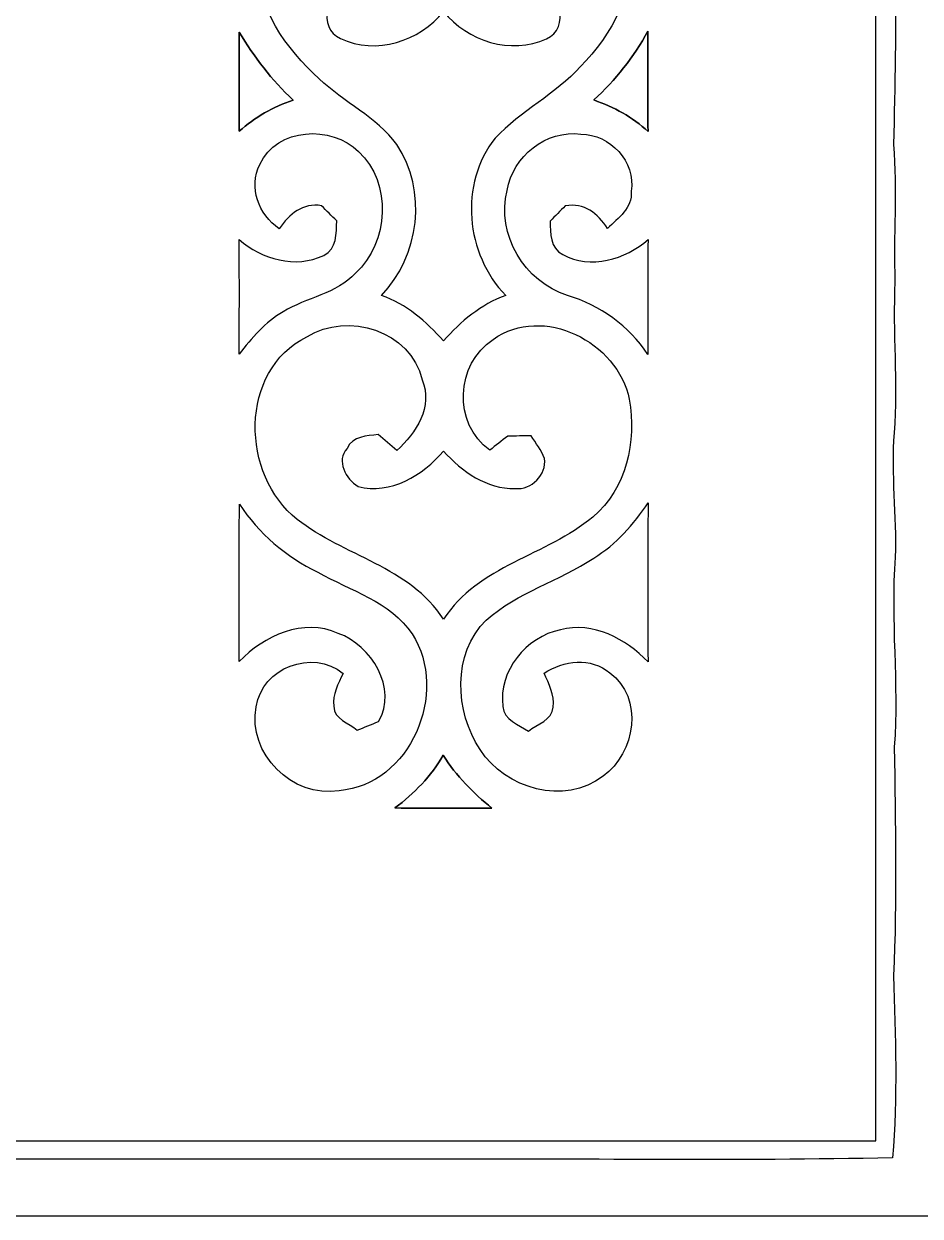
# Model space of a CAD drawing. Header units: centimetres. Extents: x -10.6 to 10.6, y -12.7 to 12.7.
# Drawn here: x -3.88 to 0.95, y -12.3 to -5.87 of the extents above; entities that cross this region are included whole.
import ezdxf

# ---------------------------------------------------------------- set-up
doc = ezdxf.new("R2010")
doc.units = ezdxf.units.CM
doc.header["$MEASUREMENT"] = 0
doc.layers.add('Camada 1', color=7, linetype='Continuous')

msp = doc.modelspace()

# ---------------------------------------------------------------- linework, layer by layer
at = {"layer": 'Camada 1', "color": 156}
for points, knots in [([(-3.39724, 12.67918), (-3.36656, 12.69717), (-3.33657, 12.69505), (-3.30694, 12.67248), (-3.30694, 12.67248), (-1.51377, 11.66636), (0.28081, 10.6627), (2.07432, 9.65764), (2.07432, 9.65764), (2.65818, 9.32602), (3.2512, 9.00782), (3.82975, 8.66775), (3.82975, 8.66775), (3.84281, 8.5471), (3.83363, 8.42504), (3.83575, 8.30367), (3.83575, 8.30367), (3.47768, 8.30438), (3.11962, 8.30367), (2.76153, 8.30403), (2.76153, 8.30403), (2.76224, 2.60667), (2.75872, -3.09068), (2.76331, -8.78804), (2.76331, -8.78804), (2.90371, -8.78804), (3.06882, -8.86989), (3.05893, -9.03216), (3.05893, -9.03216), (3.0667, -10.12189), (3.05964, -11.21197), (3.06246, -12.30171), (3.06246, -12.30171), (-1.22061, -12.30066), (-5.50367, -12.30312), (-9.7864, -12.30066), (-9.7864, -12.30066), (-9.78605, -11.26949), (-9.78534, -10.23866), (-9.78675, -9.2075), (-9.78675, -9.2075), (-9.785, -9.10201), (-9.79663, -8.9863), (-9.7356, -8.89387), (-9.7356, -8.89387), (-9.67846, -8.80886), (-9.56627, -8.80356), (-9.47561, -8.78628), (-9.47561, -8.78628), (-9.47314, -3.08963), (-9.47243, 2.60702), (-9.47596, 8.30367), (-9.47596, 8.30367), (-9.8358, 8.30438), (-10.19563, 8.30297), (-10.55581, 8.30473), (-10.55581, 8.30473), (-10.55511, 8.42821), (-10.55546, 8.55168), (-10.55404, 8.67515), (-10.55404, 8.67515), (-8.16574, 10.00478), (-5.78414, 11.34709), (-3.39724, 12.67918)], [0, 0, 0, 0, 0.0588235, 0.0588235, 0.0588235, 0.0588235, 0.1176471, 0.1176471, 0.1176471, 0.1176471, 0.1764706, 0.1764706, 0.1764706, 0.1764706, 0.2352941, 0.2352941, 0.2352941, 0.2352941, 0.2941176, 0.2941176, 0.2941176, 0.2941176, 0.3529412, 0.3529412, 0.3529412, 0.3529412, 0.4117647, 0.4117647, 0.4117647, 0.4117647, 0.4705882, 0.4705882, 0.4705882, 0.4705882, 0.5294118, 0.5294118, 0.5294118, 0.5294118, 0.5882353, 0.5882353, 0.5882353, 0.5882353, 0.6470588, 0.6470588, 0.6470588, 0.6470588, 0.7058824, 0.7058824, 0.7058824, 0.7058824, 0.7647059, 0.7647059, 0.7647059, 0.7647059, 0.8235294, 0.8235294, 0.8235294, 0.8235294, 0.8823529, 0.8823529, 0.8823529, 0.8823529, 1, 1, 1, 1]), ([(-7.5251, 7.98159), (-7.5251, 7.98159), (-7.5251, 7.98159), (-7.5251, 7.98159), (-7.5251, 7.98159), (-7.54732, 7.9068), (-7.51981, 7.87576), (-7.4429, 7.88775), (-7.4429, 7.88775), (-4.72475, 7.88351), (-2.00625, 7.88846), (0.71191, 7.88563), (0.71191, 7.88563), (0.71049, 1.29117), (0.71225, -5.30294), (0.7112, -11.89708), (0.7112, -11.89708), (-1.99565, -11.89708), (-4.70252, -11.89708), (-7.40903, -11.89708), (-7.40903, -11.89708), (-7.45137, -11.89743), (-7.49299, -11.90166), (-7.53463, -11.90941), (-7.53463, -11.90941), (-7.55967, -12.01454), (-7.43654, -11.98915), (-7.37622, -11.9969), (-7.37622, -11.9969), (-5.49451, -11.9962), (-3.6128, -11.9969), (-1.73107, -11.99656), (-1.73107, -11.99656), (-0.88688, -11.99161), (-0.04268, -12.00714), (0.80115, -11.98845), (0.80115, -11.98845), (0.82973, -11.66213), (0.81704, -11.33333), (0.8068, -11.00632), (0.8068, -11.00632), (0.82585, -10.59568), (0.81633, -10.18399), (0.81068, -9.77299), (0.81068, -9.77299), (0.83643, -9.43186), (0.78916, -9.09072), (0.81597, -8.7503), (0.81597, -8.7503), (0.82373, -8.52628), (0.79162, -8.30262), (0.81033, -8.07895), (0.81033, -8.07895), (0.83043, -7.80767), (0.80044, -7.53638), (0.81455, -7.2651), (0.81455, -7.2651), (0.80468, -7.01852), (0.82761, -6.77192), (0.80573, -6.52533), (0.80573, -6.52533), (0.82761, -5.89033), (0.81209, -5.25426), (0.81173, -4.61963), (0.81173, -4.61963), (0.82585, -4.04424), (0.7934, -3.4692), (0.81738, -2.89453), (0.81738, -2.89453), (0.79833, -2.51882), (0.83397, -2.14277), (0.80892, -1.76742), (0.80892, -1.76742), (0.81633, -1.20156), (0.81209, -0.63675), (0.80926, -0.0709), (0.80926, -0.0709), (0.83643, 0.24694), (0.78705, 0.56549), (0.81597, 0.88335), (0.81597, 0.88335), (0.79728, 1.21179), (0.83397, 1.54057), (0.80644, 1.86867), (0.80644, 1.86867), (0.81492, 2.15159), (0.81173, 2.43451), (0.81492, 2.71744), (0.81492, 2.71744), (0.78987, 2.99931), (0.82585, 3.28117), (0.81704, 3.56305), (0.81704, 3.56305), (0.82161, 4.35256), (0.80256, 5.14139), (0.81738, 5.93054), (0.81738, 5.93054), (0.82196, 6.23534), (0.78951, 6.53979), (0.81526, 6.84423), (0.81526, 6.84423), (0.81244, 7.22488), (0.80892, 7.60482), (0.80256, 7.98512), (0.80256, 7.98512), (-1.87466, 7.99218), (-4.55224, 7.98583), (-7.22982, 7.98865), (-7.22982, 7.98865), (-7.32825, 7.98829), (-7.42702, 7.99182), (-7.5251, 7.98159)], [0, 0, 0, 0, 0.0344828, 0.0344828, 0.0344828, 0.0344828, 0.0689655, 0.0689655, 0.0689655, 0.0689655, 0.1034483, 0.1034483, 0.1034483, 0.1034483, 0.137931, 0.137931, 0.137931, 0.137931, 0.1724138, 0.1724138, 0.1724138, 0.1724138, 0.2068966, 0.2068966, 0.2068966, 0.2068966, 0.2413793, 0.2413793, 0.2413793, 0.2413793, 0.2758621, 0.2758621, 0.2758621, 0.2758621, 0.3103448, 0.3103448, 0.3103448, 0.3103448, 0.3448276, 0.3448276, 0.3448276, 0.3448276, 0.3793103, 0.3793103, 0.3793103, 0.3793103, 0.4137931, 0.4137931, 0.4137931, 0.4137931, 0.4482759, 0.4482759, 0.4482759, 0.4482759, 0.4827586, 0.4827586, 0.4827586, 0.4827586, 0.5172414, 0.5172414, 0.5172414, 0.5172414, 0.5517241, 0.5517241, 0.5517241, 0.5517241, 0.5862069, 0.5862069, 0.5862069, 0.5862069, 0.6206897, 0.6206897, 0.6206897, 0.6206897, 0.6551724, 0.6551724, 0.6551724, 0.6551724, 0.6896552, 0.6896552, 0.6896552, 0.6896552, 0.7241379, 0.7241379, 0.7241379, 0.7241379, 0.7586207, 0.7586207, 0.7586207, 0.7586207, 0.7931034, 0.7931034, 0.7931034, 0.7931034, 0.8275862, 0.8275862, 0.8275862, 0.8275862, 0.862069, 0.862069, 0.862069, 0.862069, 0.8965517, 0.8965517, 0.8965517, 0.8965517, 0.9310345, 0.9310345, 0.9310345, 0.9310345, 1, 1, 1, 1]), ([(-2.60173, -5.53402), (-2.60173, -5.53402), (-2.60173, -5.53402), (-2.60173, -5.53402), (-2.60173, -5.53402), (-2.64054, -5.78943), (-2.46661, -6.0085), (-2.29059, -6.17114), (-2.29059, -6.17114), (-2.159, -6.29849), (-1.98261, -6.37611), (-1.87218, -6.52568), (-1.87218, -6.52568), (-1.70602, -6.77298), (-1.74978, -7.12716), (-1.95545, -7.33953), (-1.95545, -7.33953), (-1.82068, -7.3854), (-1.7152, -7.4803), (-1.62102, -7.58367), (-1.62102, -7.58367), (-1.52717, -7.47959), (-1.41887, -7.38681), (-1.28517, -7.33953), (-1.28517, -7.33953), (-1.50106, -7.11729), (-1.53952, -6.73593), (-1.3416, -6.49111), (-1.3416, -6.49111), (-1.20473, -6.34293), (-1.01564, -6.25544), (-0.88123, -6.10376), (-0.88123, -6.10376), (-0.71613, -5.93583), (-0.56339, -5.68819), (-0.6558, -5.44688), (-0.6558, -5.44688), (-0.73589, -5.18829), (-1.05197, -5.05283), (-1.29821, -5.15654), (-1.29821, -5.15654), (-1.48201, -5.22639), (-1.58608, -5.46064), (-1.50106, -5.64091), (-1.50106, -5.64091), (-1.46755, -5.72947), (-1.379, -5.77532), (-1.30033, -5.81695), (-1.30033, -5.81695), (-1.25165, -5.76474), (-1.21462, -5.67619), (-1.12783, -5.68995), (-1.12783, -5.68995), (-0.98777, -5.67867), (-0.93698, -5.90161), (-1.06539, -5.95488), (-1.06539, -5.95488), (-1.25764, -6.04307), (-1.49119, -5.96864), (-1.62065, -5.80672), (-1.62065, -5.80672), (-1.74871, -5.96971), (-1.98542, -6.04378), (-2.17628, -5.95347), (-2.17628, -5.95347), (-2.30328, -5.90055), (-2.25354, -5.68184), (-2.11596, -5.69029), (-2.11596, -5.69029), (-2.02706, -5.67231), (-1.99002, -5.76085), (-1.9431, -5.81695), (-1.9431, -5.81695), (-1.87006, -5.77919), (-1.78893, -5.74075), (-1.75048, -5.66278), (-1.75048, -5.66278), (-1.64711, -5.4804), (-1.75083, -5.22676), (-1.94451, -5.15513), (-1.94451, -5.15513), (-2.21826, -5.03836), (-2.57703, -5.23027), (-2.60173, -5.53402)], [0, 0, 0, 0, 0.0454545, 0.0454545, 0.0454545, 0.0454545, 0.0909091, 0.0909091, 0.0909091, 0.0909091, 0.1363636, 0.1363636, 0.1363636, 0.1363636, 0.1818182, 0.1818182, 0.1818182, 0.1818182, 0.2272727, 0.2272727, 0.2272727, 0.2272727, 0.2727273, 0.2727273, 0.2727273, 0.2727273, 0.3181818, 0.3181818, 0.3181818, 0.3181818, 0.3636364, 0.3636364, 0.3636364, 0.3636364, 0.4090909, 0.4090909, 0.4090909, 0.4090909, 0.4545455, 0.4545455, 0.4545455, 0.4545455, 0.5, 0.5, 0.5, 0.5, 0.5454545, 0.5454545, 0.5454545, 0.5454545, 0.5909091, 0.5909091, 0.5909091, 0.5909091, 0.6363636, 0.6363636, 0.6363636, 0.6363636, 0.6818182, 0.6818182, 0.6818182, 0.6818182, 0.7272727, 0.7272727, 0.7272727, 0.7272727, 0.7727273, 0.7727273, 0.7727273, 0.7727273, 0.8181818, 0.8181818, 0.8181818, 0.8181818, 0.8636364, 0.8636364, 0.8636364, 0.8636364, 0.9090909, 0.9090909, 0.9090909, 0.9090909, 1, 1, 1, 1]), ([(-2.72238, -5.91889), (-2.72238, -5.91889), (-2.72238, -5.91889), (-2.72238, -5.91889), (-2.72238, -5.91889), (-2.72238, -6.0974), (-2.72167, -6.27556), (-2.72308, -6.45407), (-2.72308, -6.45407), (-2.63913, -6.3775), (-2.53858, -6.32319), (-2.4317, -6.28543), (-2.4317, -6.28543), (-2.54706, -6.17889), (-2.64266, -6.0533), (-2.72238, -5.91889)], [0, 0, 0, 0, 0.2, 0.2, 0.2, 0.2, 0.4, 0.4, 0.4, 0.4, 0.6, 0.6, 0.6, 0.6, 1, 1, 1, 1]), ([(-0.80963, -6.28509), (-0.80963, -6.28509), (-0.80963, -6.28509), (-0.80963, -6.28509), (-0.80963, -6.28509), (-0.70238, -6.32319), (-0.60077, -6.3768), (-0.51752, -6.45583), (-0.51752, -6.45583), (-0.52, -6.2752), (-0.51929, -6.09494), (-0.51788, -5.91431), (-0.51788, -5.91431), (-0.59443, -6.05296), (-0.69356, -6.17784), (-0.80963, -6.28509)], [0, 0, 0, 0, 0.2, 0.2, 0.2, 0.2, 0.4, 0.4, 0.4, 0.4, 0.6, 0.6, 0.6, 0.6, 1, 1, 1, 1]), ([(-2.61126, -6.63222), (-2.61126, -6.63222), (-2.61126, -6.63222), (-2.61126, -6.63222), (-2.61126, -6.63222), (-2.67334, -6.75745), (-2.61866, -6.90316), (-2.50718, -6.97934), (-2.50718, -6.97934), (-2.45251, -6.90104), (-2.38054, -6.83823), (-2.27858, -6.85517), (-2.27858, -6.85517), (-2.25142, -6.88233), (-2.22425, -6.90915), (-2.19674, -6.93666), (-2.19674, -6.93666), (-2.19991, -7.0051), (-2.19357, -7.08695), (-2.26659, -7.12294), (-2.26659, -7.12294), (-2.41899, -7.19632), (-2.60068, -7.14409), (-2.72379, -7.03721), (-2.72379, -7.03721), (-2.72097, -7.24322), (-2.72167, -7.4496), (-2.72345, -7.65598), (-2.72345, -7.65598), (-2.65499, -7.5699), (-2.58268, -7.48242), (-2.48567, -7.42702), (-2.48567, -7.42702), (-2.35937, -7.34976), (-2.19886, -7.33107), (-2.09479, -7.21888), (-2.09479, -7.21888), (-1.91664, -7.05343), (-1.89583, -6.7324), (-2.07856, -6.56342), (-2.07856, -6.56342), (-2.22496, -6.41809), (-2.51919, -6.4329), (-2.61126, -6.63222)], [0, 0, 0, 0, 0.0833333, 0.0833333, 0.0833333, 0.0833333, 0.1666667, 0.1666667, 0.1666667, 0.1666667, 0.25, 0.25, 0.25, 0.25, 0.3333333, 0.3333333, 0.3333333, 0.3333333, 0.4166667, 0.4166667, 0.4166667, 0.4166667, 0.5, 0.5, 0.5, 0.5, 0.5833333, 0.5833333, 0.5833333, 0.5833333, 0.6666667, 0.6666667, 0.6666667, 0.6666667, 0.75, 0.75, 0.75, 0.75, 0.8333333, 0.8333333, 0.8333333, 0.8333333, 1, 1, 1, 1]), ([(-1.27776, -6.77228), (-1.27776, -6.77228), (-1.27776, -6.77228), (-1.27776, -6.77228), (-1.27776, -6.77228), (-1.33702, -7.0097), (-1.18356, -7.26756), (-0.95179, -7.33882), (-0.95179, -7.33882), (-0.7754, -7.39245), (-0.62089, -7.50322), (-0.51788, -7.65668), (-0.51788, -7.65668), (-0.51929, -7.44996), (-0.52034, -7.24358), (-0.51717, -7.03686), (-0.51717, -7.03686), (-0.63958, -7.14587), (-0.82761, -7.19912), (-0.97754, -7.11904), (-0.97754, -7.11904), (-1.04668, -7.08271), (-1.04245, -7.00475), (-1.04563, -6.93844), (-1.04563, -6.93844), (-1.01847, -6.91091), (-0.9913, -6.88304), (-0.96378, -6.85587), (-0.96378, -6.85587), (-0.86113, -6.83718), (-0.78916, -6.89715), (-0.73554, -6.97793), (-0.73554, -6.97793), (-0.67839, -6.92221), (-0.60077, -6.86752), (-0.60819, -6.77721), (-0.60819, -6.77721), (-0.58313, -6.61775), (-0.72214, -6.4703), (-0.87948, -6.46888), (-0.87948, -6.46888), (-1.06644, -6.44525), (-1.24741, -6.58847), (-1.27776, -6.77228)], [0, 0, 0, 0, 0.0833333, 0.0833333, 0.0833333, 0.0833333, 0.1666667, 0.1666667, 0.1666667, 0.1666667, 0.25, 0.25, 0.25, 0.25, 0.3333333, 0.3333333, 0.3333333, 0.3333333, 0.4166667, 0.4166667, 0.4166667, 0.4166667, 0.5, 0.5, 0.5, 0.5, 0.5833333, 0.5833333, 0.5833333, 0.5833333, 0.6666667, 0.6666667, 0.6666667, 0.6666667, 0.75, 0.75, 0.75, 0.75, 0.8333333, 0.8333333, 0.8333333, 0.8333333, 1, 1, 1, 1]), ([(-2.35761, -7.56179), (-2.35761, -7.56179), (-2.35761, -7.56179), (-2.35761, -7.56179), (-2.35761, -7.56179), (-2.72625, -7.74417), (-2.71392, -8.30932), (-2.40946, -8.54638), (-2.40946, -8.54638), (-2.159, -8.74394), (-1.80304, -8.80145), (-1.62102, -9.08473), (-1.62102, -9.08473), (-1.43369, -8.79581), (-1.0668, -8.74253), (-0.81492, -8.53369), (-0.81492, -8.53369), (-0.63253, -8.38164), (-0.57891, -8.12446), (-0.61841, -7.89905), (-0.61841, -7.89905), (-0.68085, -7.59071), (-1.08338, -7.38399), (-1.35254, -7.5759), (-1.35254, -7.5759), (-1.55609, -7.70714), (-1.57198, -8.03098), (-1.37089, -8.17279), (-1.37089, -8.17279), (-1.33879, -8.14775), (-1.30668, -8.1227), (-1.27458, -8.09766), (-1.27458, -8.09766), (-1.2326, -8.09695), (-1.19027, -8.09625), (-1.14793, -8.0959), (-1.14793, -8.0959), (-1.12218, -8.1354), (-1.09361, -8.1735), (-1.07526, -8.2176), (-1.07526, -8.2176), (-1.06362, -8.30474), (-1.14618, -8.39045), (-1.23401, -8.37952), (-1.23401, -8.37952), (-1.38852, -8.38341), (-1.52118, -8.28815), (-1.62102, -8.17879), (-1.62102, -8.17879), (-1.73284, -8.30826), (-1.905, -8.41445), (-2.08173, -8.36894), (-2.08173, -8.36894), (-2.14806, -8.32731), (-2.20169, -8.23207), (-2.14066, -8.16363), (-2.14066, -8.16363), (-2.1103, -8.0973), (-2.03588, -8.09659), (-1.97343, -8.08918), (-1.97343, -8.08918), (-1.93993, -8.11776), (-1.90605, -8.14634), (-1.87218, -8.17527), (-1.87218, -8.17527), (-1.76847, -8.07966), (-1.67534, -7.93962), (-1.73601, -7.79392), (-1.73601, -7.79392), (-1.79811, -7.52897), (-2.13571, -7.42456), (-2.35761, -7.56179)], [0, 0, 0, 0, 0.0526316, 0.0526316, 0.0526316, 0.0526316, 0.1052632, 0.1052632, 0.1052632, 0.1052632, 0.1578947, 0.1578947, 0.1578947, 0.1578947, 0.2105263, 0.2105263, 0.2105263, 0.2105263, 0.2631579, 0.2631579, 0.2631579, 0.2631579, 0.3157895, 0.3157895, 0.3157895, 0.3157895, 0.3684211, 0.3684211, 0.3684211, 0.3684211, 0.4210526, 0.4210526, 0.4210526, 0.4210526, 0.4736842, 0.4736842, 0.4736842, 0.4736842, 0.5263158, 0.5263158, 0.5263158, 0.5263158, 0.5789474, 0.5789474, 0.5789474, 0.5789474, 0.6315789, 0.6315789, 0.6315789, 0.6315789, 0.6842105, 0.6842105, 0.6842105, 0.6842105, 0.7368421, 0.7368421, 0.7368421, 0.7368421, 0.7894737, 0.7894737, 0.7894737, 0.7894737, 0.8421053, 0.8421053, 0.8421053, 0.8421053, 0.8947368, 0.8947368, 0.8947368, 0.8947368, 1, 1, 1, 1]), ([(-2.72274, -9.31192), (-2.72274, -9.31192), (-2.72274, -9.31192), (-2.72274, -9.31192), (-2.72274, -9.31192), (-2.58797, -9.17468), (-2.37666, -9.07591), (-2.18863, -9.16094), (-2.18863, -9.16094), (-2.00942, -9.22619), (-1.86584, -9.45727), (-1.97061, -9.63648), (-1.97061, -9.63648), (-2.00942, -9.65164), (-2.04786, -9.66752), (-2.08633, -9.6834), (-2.08633, -9.6834), (-2.13042, -9.64318), (-2.21262, -9.62447), (-2.21297, -9.55428), (-2.21297, -9.55428), (-2.22144, -9.49042), (-2.18756, -9.43186), (-2.16217, -9.37648), (-2.16217, -9.37648), (-2.32833, -9.24348), (-2.60032, -9.34507), (-2.63065, -9.5564), (-2.63065, -9.5564), (-2.68076, -9.80827), (-2.43557, -10.05204), (-2.18439, -10.00936), (-2.18439, -10.00936), (-1.79811, -9.97832), (-1.58925, -9.47985), (-1.78929, -9.16374), (-1.78929, -9.16374), (-1.90853, -8.98947), (-2.12336, -8.92986), (-2.29904, -8.83108), (-2.29904, -8.83108), (-2.46944, -8.74783), (-2.61796, -8.62295), (-2.72167, -8.46349), (-2.72167, -8.46349), (-2.72308, -8.74642), (-2.72133, -9.02899), (-2.72274, -9.31192)], [0, 0, 0, 0, 0.0769231, 0.0769231, 0.0769231, 0.0769231, 0.1538462, 0.1538462, 0.1538462, 0.1538462, 0.2307692, 0.2307692, 0.2307692, 0.2307692, 0.3076923, 0.3076923, 0.3076923, 0.3076923, 0.3846154, 0.3846154, 0.3846154, 0.3846154, 0.4615385, 0.4615385, 0.4615385, 0.4615385, 0.5384615, 0.5384615, 0.5384615, 0.5384615, 0.6153846, 0.6153846, 0.6153846, 0.6153846, 0.6923077, 0.6923077, 0.6923077, 0.6923077, 0.7692308, 0.7692308, 0.7692308, 0.7692308, 0.8461538, 0.8461538, 0.8461538, 0.8461538, 1, 1, 1, 1]), ([(-0.80997, -8.75488), (-0.80997, -8.75488), (-0.80997, -8.75488), (-0.80997, -8.75488), (-0.80997, -8.75488), (-0.99554, -8.87942), (-1.22096, -8.93903), (-1.38994, -9.08931), (-1.38994, -9.08931), (-1.57444, -9.27064), (-1.55999, -9.58249), (-1.42309, -9.78782), (-1.42309, -9.78782), (-1.28798, -9.99808), (-0.9666, -10.09261), (-0.76022, -9.93034), (-0.76022, -9.93034), (-0.5849, -9.80827), (-0.54044, -9.50806), (-0.72319, -9.37331), (-0.72319, -9.37331), (-0.82656, -9.28863), (-0.97225, -9.30627), (-1.07809, -9.37612), (-1.07809, -9.37612), (-1.05339, -9.43292), (-1.01988, -9.49325), (-1.02941, -9.55815), (-1.02941, -9.55815), (-1.03328, -9.63012), (-1.11583, -9.64881), (-1.16275, -9.68869), (-1.16275, -9.68869), (-1.21425, -9.6527), (-1.29611, -9.62942), (-1.30033, -9.55533), (-1.30033, -9.55533), (-1.32537, -9.36308), (-1.17474, -9.17928), (-0.98989, -9.14118), (-0.98989, -9.14118), (-0.81421, -9.09567), (-0.63641, -9.1902), (-0.51752, -9.31509), (-0.51752, -9.31509), (-0.51964, -9.02899), (-0.52, -8.74253), (-0.51717, -8.45643), (-0.51717, -8.45643), (-0.59477, -8.5732), (-0.68932, -8.68115), (-0.80997, -8.75488)], [0, 0, 0, 0, 0.0714286, 0.0714286, 0.0714286, 0.0714286, 0.1428571, 0.1428571, 0.1428571, 0.1428571, 0.2142857, 0.2142857, 0.2142857, 0.2142857, 0.2857143, 0.2857143, 0.2857143, 0.2857143, 0.3571429, 0.3571429, 0.3571429, 0.3571429, 0.4285714, 0.4285714, 0.4285714, 0.4285714, 0.5, 0.5, 0.5, 0.5, 0.5714286, 0.5714286, 0.5714286, 0.5714286, 0.6428571, 0.6428571, 0.6428571, 0.6428571, 0.7142857, 0.7142857, 0.7142857, 0.7142857, 0.7857143, 0.7857143, 0.7857143, 0.7857143, 0.8571429, 0.8571429, 0.8571429, 0.8571429, 1, 1, 1, 1]), ([(-1.88241, -10.1025), (-1.88241, -10.1025), (-1.88241, -10.1025), (-1.88241, -10.1025), (-1.88241, -10.1025), (-1.70814, -10.10391), (-1.53387, -10.10355), (-1.35924, -10.1032), (-1.35924, -10.1032), (-1.46049, -10.02135), (-1.55292, -9.92893), (-1.62172, -9.81816), (-1.62172, -9.81816), (-1.68697, -9.9314), (-1.77977, -10.02347), (-1.88241, -10.1025)], [0, 0, 0, 0, 0.2, 0.2, 0.2, 0.2, 0.4, 0.4, 0.4, 0.4, 0.6, 0.6, 0.6, 0.6, 1, 1, 1, 1])]:
    msp.add_open_spline(points, degree=3, knots=knots, dxfattribs=at)
at = {"layer": 'Camada 1', "color": 7}
for points in [[(-2.72238, -5.91889), (-2.64266, -6.0533), (-2.54706, -6.17889), (-2.4317, -6.28543), (-2.4317, -6.28543), (-2.53858, -6.32319), (-2.63913, -6.3775), (-2.72308, -6.45407), (-2.72308, -6.45407), (-2.72167, -6.27556), (-2.72238, -6.0974), (-2.72238, -5.91889)], [(-0.80963, -6.28509), (-0.69356, -6.17784), (-0.59443, -6.05296), (-0.51788, -5.91431), (-0.51788, -5.91431), (-0.51929, -6.09494), (-0.52, -6.2752), (-0.51752, -6.45583), (-0.51752, -6.45583), (-0.60077, -6.3768), (-0.70238, -6.32319), (-0.80963, -6.28509)], [(-1.88241, -10.1025), (-1.77977, -10.02347), (-1.68697, -9.9314), (-1.62172, -9.81816), (-1.62172, -9.81816), (-1.55292, -9.92893), (-1.46049, -10.02135), (-1.35924, -10.1032), (-1.35924, -10.1032), (-1.53387, -10.10355), (-1.70814, -10.10391), (-1.88241, -10.1025)]]:
    msp.add_open_spline(points, degree=3, knots=[0, 0, 0, 0, 0.25, 0.25, 0.25, 0.25, 0.5, 0.5, 0.5, 0.5, 1, 1, 1, 1], dxfattribs=at)

doc.saveas('drawing.dxf')
